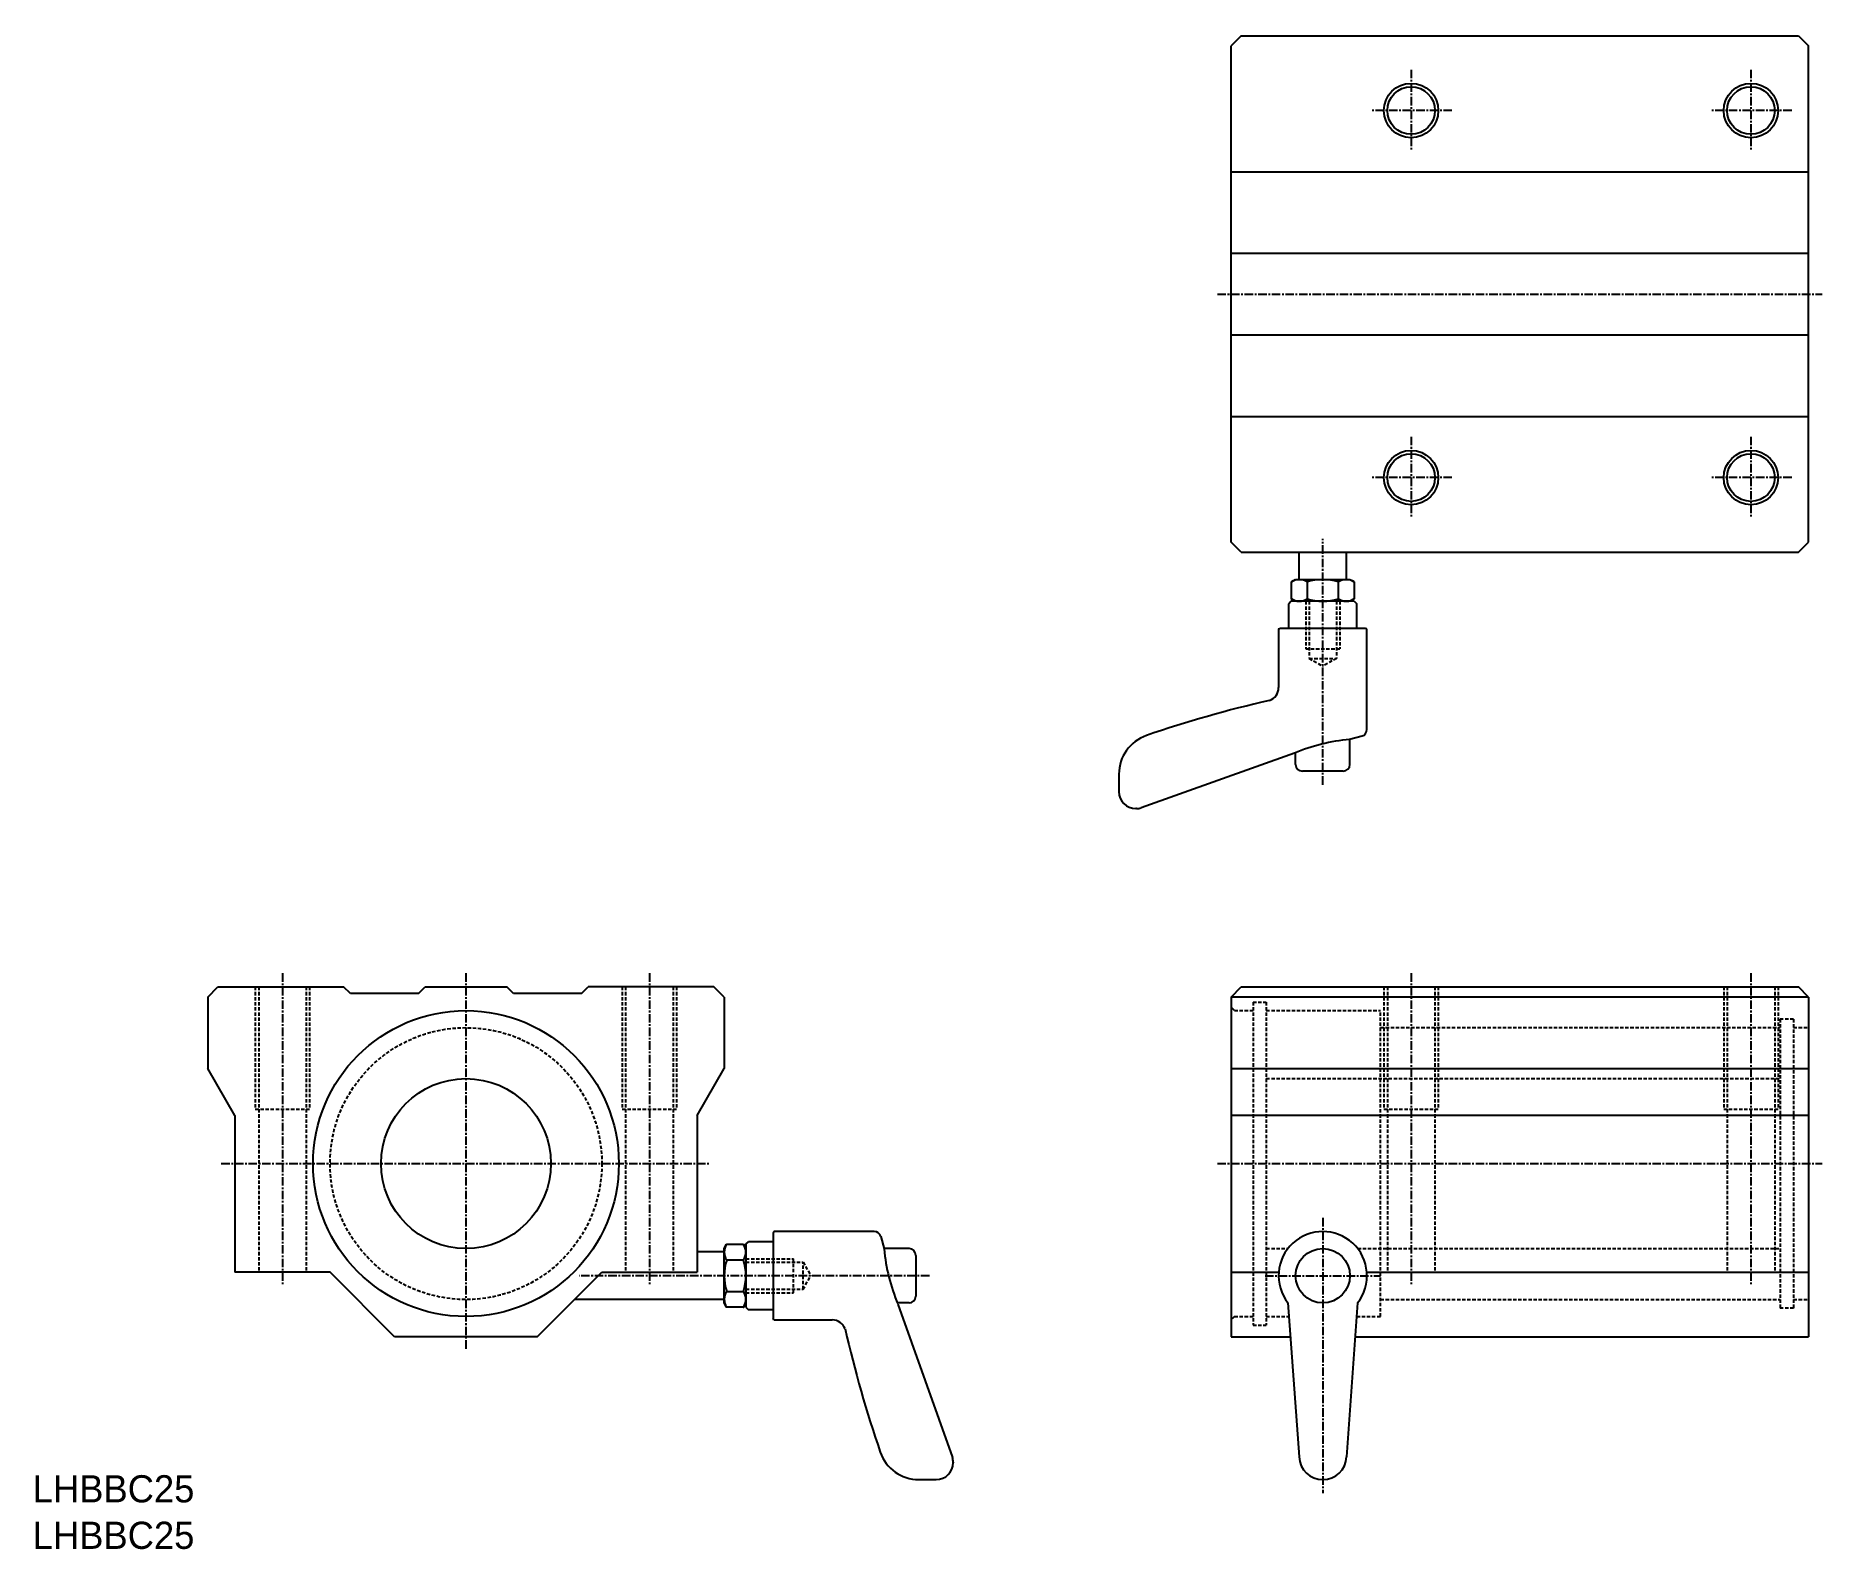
# Model space of a CAD drawing. Extents: x 2261 to 2524, y -987 to -764.
import ezdxf

# ---------------------------------------------------------------- set-up
doc = ezdxf.new("R2010")
doc.units = 0
doc.linetypes.add('CENTER', pattern=[2, 1.25, -0.25, 0.25, -0.25])
doc.linetypes.add('DASHED', pattern=[0.75, 0.5, -0.25])
doc.layers.get('0').update_dxf_attribs({"linetype": 'CONTINUOUS'})
doc.layers.add('CENTER', color=1, linetype='CENTER')

# ---------------------------------------------------------------- blocks, each defined once
blk = doc.blocks.new('A$C591A3873')
at = {"color": 1, "linetype": 'CENTER'}
for p, q in [((0, 8.5), (0, -32)), ((-8.5, 0), (8.5, 0))]:
    blk.add_line(p, q, dxfattribs=at)
at = {"color": 7, "linetype": 'CONTINUOUS'}
for p, q in [((-5.12, -4), (-3.5, -26.66)), ((5.12, -4), (3.5, -26.66))]:
    blk.add_line(p, q, dxfattribs=at)
blk.add_circle((0, 0), 4, dxfattribs=at)
for centre, radius, start, end in [((0, 0), 6.5, 322.0201, 217.9799), ((0, -26.5), 3.5, 182.543, 357.4475)]:
    blk.add_arc(centre, radius, start, end, dxfattribs=at)

msp = doc.modelspace()

# ---------------------------------------------------------------- linework, layer by layer
at = {"color": 7, "linetype": 'CONTINUOUS'}
for p, q in [((2438.05, -764.3), (2436.55, -765.8)), ((2438.05, -764.3), (2520.05, -764.3)), ((2520.05, -764.3), (2521.55, -765.8)), ((2436.55, -838.8), (2436.55, -765.8)), ((2521.55, -838.8), (2521.55, -765.8)), ((2436.55, -784.3), (2521.55, -784.3)), ((2436.55, -796.3), (2521.55, -796.3)), ((2436.55, -808.3), (2521.55, -808.3)), ((2436.55, -820.3), (2521.55, -820.3)), ((2438.05, -840.3), (2436.55, -838.8)), ((2438.05, -840.3), (2520.05, -840.3)), ((2446.55, -844.3), (2446.55, -840.3)), ((2453.55, -844.3), (2453.55, -840.3)), ((2520.05, -840.3), (2521.55, -838.8)), ((2445.43, -844.65), (2446.05, -844.3)), ((2445.43, -847.14), (2445.43, -844.65)), ((2446.05, -844.3), (2454.05, -844.3)), ((2447.74, -844.65), (2447.74, -847.14)), ((2452.36, -847.14), (2452.36, -844.65)), ((2454.05, -844.3), (2454.67, -844.65)), ((2454.67, -844.65), (2454.67, -847.14)), ((2445.42, -847.5), (2445.05, -847.86)), ((2445.05, -851.5), (2445.05, -847.86)), ((2454.69, -847.5), (2445.42, -847.5)), ((2446.05, -847.5), (2445.43, -847.14)), ((2454.05, -847.5), (2446.05, -847.5)), ((2454.67, -847.14), (2454.05, -847.5)), ((2454.69, -847.5), (2455.05, -847.86)), ((2455.05, -851.5), (2455.05, -847.86)), ((2443.55, -851.58), (2443.75, -851.5)), ((2443.55, -851.58), (2443.55, -860.21)), ((2456.35, -851.5), (2443.75, -851.5)), ((2456.55, -851.58), (2456.35, -851.5)), ((2456.55, -866.36), (2456.55, -851.58)), ((2455.82, -867.33), (2454, -867.83)), ((2445.89, -869.85), (2423.3, -877.88)), ((2446.05, -871.5), (2446.05, -869.78)), ((2454.05, -871.5), (2454.05, -867.81)), ((2453.05, -872.5), (2447.05, -872.5)), ((2420.05, -872.93), (2420.05, -875.5)), ((2422.63, -878), (2422.55, -878)), ((2285.96, -905.73), (2287.46, -904.23)), ((2287.46, -904.23), (2305.96, -904.23)), ((2306.96, -905.23), (2305.96, -904.23)), ((2316.96, -905.23), (2317.96, -904.23)), ((2317.96, -904.23), (2329.96, -904.23)), ((2317.96, -904.23), (2329.96, -904.23)), ((2330.96, -905.23), (2329.96, -904.23)), ((2340.96, -905.23), (2341.96, -904.23)), ((2360.46, -904.23), (2341.96, -904.23)), ((2361.96, -905.73), (2360.46, -904.23)), ((2436.55, -905.73), (2438.05, -904.23)), ((2438.05, -904.23), (2520.05, -904.23)), ((2521.55, -905.73), (2520.05, -904.23)), ((2285.96, -905.73), (2285.96, -916.23)), ((2316.96, -905.23), (2306.96, -905.23)), ((2340.96, -905.23), (2330.96, -905.23)), ((2361.96, -905.73), (2361.96, -916.23)), ((2436.55, -905.73), (2436.55, -955.73)), ((2521.55, -905.73), (2436.55, -905.73)), ((2521.55, -905.73), (2521.55, -955.73)), ((2289.96, -923.16), (2285.96, -916.23)), ((2357.96, -923.16), (2361.96, -916.23)), ((2436.55, -916.23), (2521.55, -916.23)), ((2289.96, -923.16), (2289.96, -946.23)), ((2357.96, -923.16), (2357.96, -946.23)), ((2521.55, -923.16), (2436.55, -923.16)), ((2369.25, -940.23), (2369.16, -940.43)), ((2369.16, -940.43), (2369.16, -953.03)), ((2384.03, -940.23), (2369.25, -940.23)), ((2385, -940.96), (2385.49, -942.79)), ((2361.96, -943.23), (2357.96, -943.23)), ((2361.96, -942.73), (2362.32, -942.11)), ((2361.96, -950.73), (2361.96, -942.73)), ((2362.32, -942.11), (2364.81, -942.11)), ((2364.81, -942.11), (2365.16, -942.73)), ((2365.16, -942.1), (2365.53, -941.73)), ((2365.16, -942.1), (2365.16, -951.37)), ((2365.16, -942.73), (2365.16, -950.73)), ((2369.16, -941.73), (2365.53, -941.73)), ((2389.16, -942.73), (2385.48, -942.73)), ((2390.16, -943.73), (2390.16, -949.73)), ((2303.96, -946.23), (2289.96, -946.23)), ((2313.46, -955.73), (2303.96, -946.23)), ((2334.46, -955.73), (2343.96, -946.23)), ((2343.96, -946.23), (2357.96, -946.23)), ((2364.81, -944.42), (2362.32, -944.42)), ((2436.55, -946.23), (2443.57, -946.23)), ((2456.53, -946.23), (2521.55, -946.23)), ((2362.32, -949.04), (2364.81, -949.04)), ((2361.96, -950.23), (2339.96, -950.23)), ((2362.32, -951.35), (2361.96, -950.73)), ((2364.81, -951.35), (2362.32, -951.35)), ((2365.16, -950.73), (2364.81, -951.35)), ((2365.16, -951.37), (2365.53, -951.73)), ((2389.16, -950.73), (2387.45, -950.73)), ((2387.52, -950.89), (2395.55, -973.48)), ((2369.16, -951.73), (2365.53, -951.73)), ((2369.25, -953.23), (2369.16, -953.03)), ((2369.25, -953.23), (2377.87, -953.23)), ((2334.46, -955.73), (2313.46, -955.73)), ((2436.55, -955.73), (2445.29, -955.73)), ((2454.82, -955.73), (2521.55, -955.73)), ((2395.66, -974.15), (2395.66, -974.23)), ((2390.6, -976.73), (2393.16, -976.73))]:
    msp.add_line(p, q, dxfattribs=at)
at = {"color": 1, "linetype": 'CENTER'}
msp.add_line((2434.55, -802.3), (2523.55, -802.3), dxfattribs=at)
at = {"color": 3, "linetype": 'DASHED'}
for p, q in [((2447.55, -847.5), (2447.55, -854.5)), ((2448.05, -847.5), (2448.05, -855.9)), ((2452.05, -847.5), (2452.05, -855.9)), ((2452.55, -847.5), (2452.55, -854.5)), ((2447.55, -854.5), (2452.55, -854.5)), ((2448.05, -855.9), (2450.05, -857.05)), ((2448.05, -855.9), (2452.05, -855.9)), ((2452.05, -855.9), (2450.05, -857.05)), ((2292.96, -904.23), (2292.96, -922.23)), ((2293.46, -904.23), (2293.46, -946.23)), ((2300.46, -904.23), (2300.46, -946.23)), ((2300.96, -904.23), (2300.96, -922.23)), ((2346.96, -904.23), (2346.96, -922.23)), ((2347.46, -904.23), (2347.46, -946.23)), ((2354.46, -904.23), (2354.46, -946.23)), ((2354.96, -904.23), (2354.96, -922.23)), ((2459.05, -904.23), (2459.05, -922.23)), ((2459.55, -904.23), (2459.55, -946.23)), ((2466.55, -904.23), (2466.55, -946.23)), ((2467.05, -904.23), (2467.05, -922.23)), ((2509.05, -904.23), (2509.05, -922.23)), ((2509.55, -904.23), (2509.55, -946.23)), ((2516.55, -904.23), (2516.55, -946.23)), ((2517.05, -904.23), (2517.05, -922.23)), ((2439.78, -906.48), (2439.78, -953.98)), ((2439.78, -906.48), (2441.73, -906.48)), ((2441.73, -906.48), (2441.73, -953.98)), ((2437.05, -907.73), (2436.55, -907.23)), ((2437.05, -907.73), (2439.78, -907.73)), ((2441.73, -907.73), (2458.55, -907.73)), ((2458.55, -952.73), (2458.55, -907.73)), ((2517.37, -908.98), (2517.37, -951.48)), ((2519.32, -908.98), (2517.37, -908.98)), ((2519.32, -908.98), (2519.32, -951.48)), ((2458.55, -910.23), (2517.37, -910.23)), ((2519.32, -910.23), (2521.55, -910.23)), ((2441.73, -917.73), (2517.37, -917.73)), ((2292.96, -922.23), (2300.96, -922.23)), ((2346.96, -922.23), (2354.96, -922.23)), ((2459.05, -922.23), (2467.05, -922.23)), ((2509.05, -922.23), (2517.05, -922.23)), ((2441.73, -942.73), (2444.93, -942.73)), ((2455.18, -942.73), (2517.37, -942.73)), ((2365.16, -944.23), (2372.16, -944.23)), ((2365.16, -944.73), (2373.56, -944.73)), ((2372.16, -949.23), (2372.16, -944.23)), ((2373.56, -948.73), (2373.56, -944.73)), ((2373.56, -944.73), (2374.72, -946.73)), ((2365.16, -948.73), (2373.56, -948.73)), ((2373.56, -948.73), (2374.72, -946.73)), ((2365.16, -949.23), (2372.16, -949.23)), ((2458.55, -950.23), (2517.37, -950.23)), ((2519.32, -951.48), (2517.37, -951.48)), ((2519.32, -950.23), (2521.55, -950.23)), ((2437.05, -952.73), (2436.55, -953.23)), ((2437.05, -952.73), (2439.78, -952.73)), ((2439.78, -953.98), (2441.73, -953.98)), ((2441.73, -952.73), (2445.07, -952.73)), ((2455.03, -952.73), (2458.55, -952.73))]:
    msp.add_line(p, q, dxfattribs=at)
at = {"color": 3}
for centre in [(2463.05, -775.3), (2513.05, -775.3), (2463.05, -829.3), (2513.05, -829.3)]:
    msp.add_circle(centre, 4, dxfattribs=at)
at = {"color": 7, "linetype": 'CONTINUOUS'}
for centre, radius in [((2463.05, -775.3), 3.5), ((2513.05, -775.3), 3.5), ((2463.05, -829.3), 3.5), ((2513.05, -829.3), 3.5), ((2323.96, -930.23), 22.5), ((2323.96, -930.23), 12.5)]:
    msp.add_circle(centre, radius, dxfattribs=at)
at = {"color": 3, "linetype": 'DASHED'}
msp.add_circle((2323.96, -930.23), 20, dxfattribs=at)
at = {"color": 7, "linetype": 'CONTINUOUS'}
for centre, radius, start, end in [((2446.59, -846.34), 2.04, 55.6158, 124.3842), ((2450.05, -851.94), 7.64, 72.412, 107.588), ((2453.52, -846.34), 2.04, 55.6158, 124.3842), ((2446.59, -845.45), 2.04, 235.6158, 304.3842), ((2450.05, -839.85), 7.64, 252.412, 287.588), ((2453.52, -845.45), 2.04, 235.6158, 304.3842), ((2480.31, -1030.12), 172.29, 102.7741, 109.0455), ((2441.55, -860.21), 2, 289.379, 0), ((2426.05, -872.93), 6, 109.1019, 180), ((2455.55, -866.36), 1, 285.7247, 0), ((2456.53, -895.24), 27.53, 95.2907, 112.7322), ((2447.05, -871.5), 1, 180, 270), ((2453.05, -871.5), 1, 270, 0), ((2422.55, -875.5), 2.5, 180, 270), ((2422.63, -876), 2, 270, 289.5744), ((2384.03, -941.23), 1, 15.7247, 90), ((2364.01, -943.27), 2.04, 145.6158, 214.3842), ((2363.12, -943.27), 2.04, 325.6158, 34.3842), ((2412.91, -940.25), 27.53, 185.2907, 202.7322), ((2389.16, -943.73), 1, 0, 90), ((2369.61, -946.73), 7.64, 162.412, 197.588), ((2357.52, -946.73), 7.64, 342.412, 17.588), ((2364.01, -950.2), 2.04, 145.6158, 214.3842), ((2363.12, -950.2), 2.04, 325.6158, 34.3842), ((2389.16, -949.73), 1, 270, 0), ((2377.87, -955.23), 2, 19.379, 90), ((2547.79, -916.47), 172.29, 192.7741, 199.0455), ((2390.6, -970.73), 6, 199.1019, 270), ((2393.16, -974.23), 2.5, 270, 0), ((2393.66, -974.15), 2, 0, 19.5744)]:
    msp.add_arc(centre, radius, start, end, dxfattribs=at)
for p in [(2445.43, -847.14), (2364.81, -951.35), (2395.66, -974.23)]:
    msp.add_point(p, dxfattribs=at)
at = {"layer": 'CENTER', "color": 1, "linetype": 'CENTER'}
for p, q in [((2463.05, -769.3), (2463.05, -781.3)), ((2513.05, -769.3), (2513.05, -781.3)), ((2469.05, -775.3), (2457.05, -775.3)), ((2519.05, -775.3), (2507.05, -775.3)), ((2463.05, -823.3), (2463.05, -835.3)), ((2513.05, -823.3), (2513.05, -835.3)), ((2469.05, -829.3), (2457.05, -829.3)), ((2519.05, -829.3), (2507.05, -829.3)), ((2450.05, -874.5), (2450.05, -838.3)), ((2296.96, -902.23), (2296.96, -948.23)), ((2323.96, -902.23), (2323.96, -957.73)), ((2350.96, -902.23), (2350.96, -948.23)), ((2463.05, -902.23), (2463.05, -948.23)), ((2513.05, -902.23), (2513.05, -948.23)), ((2287.96, -930.23), (2359.96, -930.23)), ((2434.55, -930.23), (2523.55, -930.23)), ((2392.16, -946.73), (2340.64, -946.73))]:
    msp.add_line(p, q, dxfattribs=at)

# ---------------------------------------------------------------- block references
at = {"color": 4, "linetype": 'CONTINUOUS'}
msp.add_blockref('A$C591A3873', (2450.05, -946.73), dxfattribs=at)

# ---------------------------------------------------------------- texts
at = {"color": 7, "linetype": 'CONTINUOUS'}
for p in [(2260.21, -980.08), (2260.21, -986.92)]:
    msp.add_text('LHBBC25', height=4, dxfattribs=at).set_placement(p)

doc.saveas('drawing.dxf')
